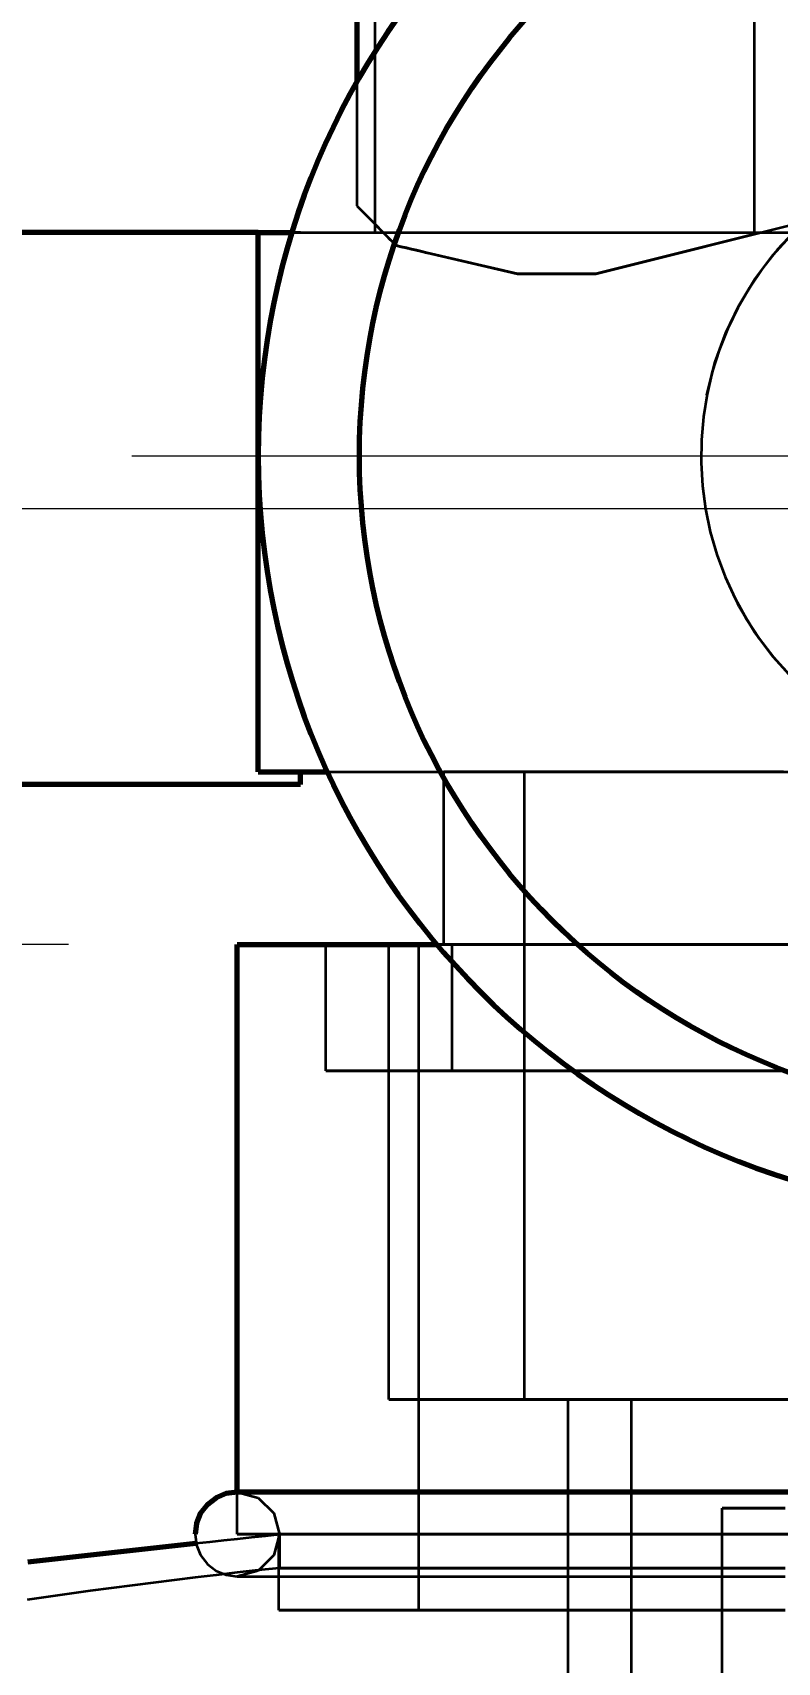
# Model space of a CAD drawing. Header units: millimetres. Extents: x 0 to 2208, y 0 to 420.
# Drawn here: x 100.34 to 103.88, y 229.74 to 237.48 of the extents above; entities that cross this region are included whole.
import ezdxf

# ---------------------------------------------------------------- set-up
doc = ezdxf.new("R2010")
doc.units = ezdxf.units.MM
doc.linetypes.add('IRAM-E-TRAZOS', pattern=[5, 4, -1])
doc.linetypes.add('IRAM-F-TRAZO-PUNTO', pattern=[20, 15, -2, 1, -2])
for name, color, linetype, lineweight in [('01-VISIBLE', 7, 'CONTINUOUS', 70), ('02-OCULTA', 4, 'IRAM-E-TRAZOS', 35), ('03-EJE', 1, 'IRAM-F-TRAZO-PUNTO', 18), ('04-COTA', 3, 'CONTINUOUS', 18), ('08-FINA', 5, 'CONTINUOUS', 18)]:
    doc.layers.add(name, color=color, linetype=linetype, lineweight=lineweight)
doc.styles.add('ISO3098', font='isocpeur.ttf')
doc.dimstyles.new('FLAMA-IRAM', dxfattribs={"dimtxt": 3.5, "dimasz": 3.5, "dimexe": 2, "dimexo": 1.5, "dimgap": 1, "dimtad": 1, "dimdec": 1, "dimtxsty": 'ISO3098', "dimblk": 'IRAM_FLECHA', "dimblk1": 'IRAM_FLECHA', "dimblk2": 'IRAM_FLECHA', "dimcen": 2.5, "dimclrd": 256, "dimclre": 256, "dimclrt": 256, "dimazin": 3, "dimtfac": 1, "dimtmove": 0, "dimatfit": 3, "dimlwd": 18, "dimlwe": 18})

# ---------------------------------------------------------------- blocks, each defined once
blk = doc.blocks.new('IRAM_FLECHA')
blk.add_solid([(0, 0), (-1, 0.125), (-1, -0.125)])

msp = doc.modelspace()

# ---------------------------------------------------------------- linework, layer by layer
at = {"layer": '01-VISIBLE'}
for p, q in [((101.881, 238.9583), (101.881, 237.2453)), ((101.413, 236.5303), (99.833, 236.5303)), ((101.413, 233.9703), (101.413, 236.5303)), ((101.613, 233.9103), (99.833, 233.9103)), ((101.313, 230.5503), (101.313, 233.1503))]:
    msp.add_line(p, q, dxfattribs=at)
for points in [[(101.413, 236.5303), (101.4396, 236.5303), (101.4662, 236.5303), (101.4928, 236.5303), (101.5194, 236.5303), (101.546, 236.5303), (101.5726, 236.5303)], [(101.413, 233.9703), (101.4676, 233.9703), (101.5221, 233.9703), (101.5767, 233.9703), (101.6313, 233.9703), (101.6858, 233.9703), (101.7404, 233.9703)], [(101.613, 233.9103), (101.613, 233.9203), (101.613, 233.9303), (101.613, 233.9403), (101.613, 233.9503), (101.613, 233.9603), (101.613, 233.9703)], [(101.313, 233.1503), (101.4183, 233.1503), (101.5235, 233.1503), (101.6288, 233.1503), (101.734, 233.1503), (101.8393, 233.1503), (101.9445, 233.1503), (102.0498, 233.1503), (102.155, 233.1503), (102.2603, 233.1503)], [(101.313, 230.5503), (101.2612, 230.5435), (101.213, 230.5235), (101.1716, 230.4917), (101.1398, 230.4503), (101.1198, 230.402), (101.113, 230.3503)], [(103.9486, 230.5503), (103.8472, 230.5503), (103.7459, 230.5503), (103.6445, 230.5503), (103.5431, 230.5503), (103.4418, 230.5503), (103.3404, 230.5503), (103.239, 230.5503), (103.1377, 230.5503), (103.0363, 230.5503), (102.9349, 230.5503), (102.8335, 230.5503), (102.7322, 230.5503), (102.6308, 230.5503), (102.5294, 230.5503), (102.4281, 230.5503), (102.3267, 230.5503), (102.2253, 230.5503), (102.124, 230.5503), (102.0226, 230.5503), (101.9212, 230.5503), (101.8198, 230.5503), (101.7185, 230.5503), (101.6171, 230.5503), (101.5157, 230.5503), (101.4144, 230.5503), (101.313, 230.5503)], [(100.3206, 230.2185), (100.4202, 230.2302), (100.5197, 230.2417), (100.6193, 230.253), (100.719, 230.2642), (100.8186, 230.2754), (100.9182, 230.2864), (101.0179, 230.2972), (101.1175, 230.308)]]:
    msp.add_lwpolyline(points, dxfattribs=at)
msp.add_circle((105.013, 235.4703), 3.12, dxfattribs=at)
msp.add_arc((105.013, 235.4703), 3.6, 90, -90, dxfattribs=at)
at = {"layer": '02-OCULTA'}
for p, q in [((101.881, 238.9583), (101.881, 236.6563)), ((101.967, 236.5303), (101.967, 237.9083)), ((101.967, 236.5303), (101.967, 237.9083)), ((101.967, 236.5693), (101.967, 237.9083)), ((101.967, 236.5693), (101.967, 237.9083)), ((103.767, 236.5303), (103.767, 237.9083)), ((103.767, 236.5303), (103.767, 237.9083)), ((101.881, 237.2453), (101.881, 236.6563)), ((103.015, 236.3343), (104.911, 236.8083)), ((101.881, 236.6563), (102.067, 236.4683)), ((101.881, 236.6563), (102.067, 236.4683)), ((102.0057, 236.5303), (101.967, 236.5693)), ((102.0057, 236.5303), (101.967, 236.5693)), ((103.015, 236.3343), (104.006, 236.582)), ((101.613, 236.5303), (101.413, 236.5303)), ((101.413, 233.9703), (101.413, 236.5303)), ((101.967, 236.5303), (103.767, 236.5303)), ((101.967, 236.5303), (103.767, 236.5303)), ((102.0057, 236.5303), (103.767, 236.5303)), ((102.0057, 236.5303), (103.767, 236.5303)), ((102.067, 236.4683), (102.643, 236.3343)), ((102.067, 236.4683), (102.643, 236.3343)), ((102.213, 236.5303), (103.9517, 236.5303)), ((102.213, 236.5303), (107.813, 236.5303)), ((102.213, 236.5303), (103.799, 236.5303)), ((102.213, 236.5303), (103.799, 236.5303)), ((103.799, 236.5303), (103.015, 236.3343)), ((103.799, 236.5303), (103.015, 236.3343)), ((102.643, 236.3343), (102.213, 236.4343)), ((102.643, 236.3343), (102.213, 236.4343)), ((102.643, 236.3343), (103.015, 236.3343)), ((102.643, 236.3343), (103.015, 236.3343)), ((103.015, 236.3343), (102.643, 236.3343)), ((103.015, 236.3343), (102.643, 236.3343)), ((101.613, 233.9703), (101.413, 233.9703)), ((101.613, 233.9703), (101.413, 233.9703)), ((102.213, 233.9703), (105.013, 233.9703)), ((102.213, 233.9703), (107.813, 233.9703)), ((102.293, 233.1503), (102.293, 233.9703)), ((102.6754, 233.1503), (102.6754, 233.9703)), ((101.733, 232.5503), (101.733, 233.1503)), ((102.033, 230.9903), (102.033, 233.1503)), ((102.1754, 229.9899), (102.1754, 233.1503)), ((102.333, 232.5503), (102.333, 233.1503)), ((102.6754, 230.9903), (102.6754, 233.1503)), ((102.883, 127.8951), (102.883, 230.9903)), ((103.183, 127.8951), (103.183, 230.9903)), ((101.313, 230.3503), (101.313, 230.5503)), ((103.613, 229.4938), (103.613, 230.4738)), ((101.511, 229.9899), (101.511, 230.3503)), ((101.513, 230.3503), (101.513, 230.1899))]:
    msp.add_line(p, q, dxfattribs=at)
for points in [[(101.413, 233.9703), (101.413, 234.0727), (101.413, 234.1751), (101.413, 234.2775), (101.413, 234.3799), (101.413, 234.4823), (101.413, 234.5847), (101.413, 234.6871), (101.413, 234.7895), (101.413, 234.8919), (101.413, 234.9943), (101.413, 235.0967), (101.413, 235.1991), (101.413, 235.3015), (101.413, 235.4039), (101.413, 235.5063), (101.413, 235.6087), (101.413, 235.7111), (101.413, 235.8135), (101.413, 235.9159), (101.413, 236.0183), (101.413, 236.1207), (101.413, 236.2231), (101.413, 236.3255), (101.413, 236.4279), (101.413, 236.5303)], [(101.413, 236.5303), (101.513, 236.5303), (101.613, 236.5303), (101.713, 236.5303), (101.813, 236.5303), (101.913, 236.5303), (102.013, 236.5303), (102.113, 236.5303), (102.213, 236.5303)], [(101.413, 236.5303), (101.413, 236.4279), (101.413, 236.3255), (101.413, 236.2231), (101.413, 236.1207), (101.413, 236.0183), (101.413, 235.9159), (101.413, 235.8135), (101.413, 235.7111), (101.413, 235.6087), (101.413, 235.5063), (101.413, 235.4039), (101.413, 235.3015), (101.413, 235.1991), (101.413, 235.0967), (101.413, 234.9943), (101.413, 234.8919), (101.413, 234.7895), (101.413, 234.6871), (101.413, 234.5847), (101.413, 234.4823), (101.413, 234.3799), (101.413, 234.2775), (101.413, 234.1751), (101.413, 234.0727), (101.413, 233.9703)], [(101.5726, 236.5303), (101.6793, 236.5303), (101.7861, 236.5303), (101.8928, 236.5303), (101.9995, 236.5303), (102.1063, 236.5303), (102.213, 236.5303)], [(102.067, 236.4683), (102.0568, 236.4786), (102.0466, 236.4889), (102.0363, 236.4993), (102.0261, 236.5096), (102.0159, 236.5199), (102.0057, 236.5303)], [(102.0057, 236.5303), (102.0159, 236.5199), (102.0261, 236.5096), (102.0363, 236.4993), (102.0466, 236.4889), (102.0568, 236.4786), (102.067, 236.4683)], [(102.0057, 236.5303), (102.0402, 236.5303), (102.0748, 236.5303), (102.1093, 236.5303), (102.1439, 236.5303), (102.1784, 236.5303), (102.213, 236.5303)], [(102.0057, 236.5303), (102.0402, 236.5303), (102.0748, 236.5303), (102.1093, 236.5303), (102.1439, 236.5303), (102.1784, 236.5303), (102.213, 236.5303)], [(102.213, 236.4343), (102.1887, 236.44), (102.1643, 236.4456), (102.14, 236.4513), (102.1157, 236.457), (102.0913, 236.4626), (102.067, 236.4683)], [(102.067, 236.4683), (102.0913, 236.4626), (102.1157, 236.457), (102.14, 236.4513), (102.1643, 236.4456), (102.1887, 236.44), (102.213, 236.4343)], [(101.413, 233.9703), (101.513, 233.9703), (101.613, 233.9703), (101.713, 233.9703), (101.813, 233.9703), (101.913, 233.9703), (102.013, 233.9703), (102.113, 233.9703), (102.213, 233.9703)], [(101.613, 233.9703), (101.613, 233.9603), (101.613, 233.9503), (101.613, 233.9403), (101.613, 233.9303), (101.613, 233.9203), (101.613, 233.9103)], [(101.7404, 233.9703), (101.8192, 233.9703), (101.8979, 233.9703), (101.9767, 233.9703), (102.0555, 233.9703), (102.1342, 233.9703), (102.213, 233.9703)], [(103.9049, 233.9703), (103.8041, 233.9703), (103.7034, 233.9703), (103.6026, 233.9703), (103.5019, 233.9703), (103.4011, 233.9703), (103.3004, 233.9703), (103.1997, 233.9703), (103.0989, 233.9703), (102.9982, 233.9703), (102.8974, 233.9703), (102.7967, 233.9703), (102.696, 233.9703), (102.5952, 233.9703), (102.4945, 233.9703), (102.3937, 233.9703), (102.293, 233.9703)], [(102.293, 233.9703), (102.3937, 233.9703), (102.4945, 233.9703), (102.5952, 233.9703), (102.696, 233.9703), (102.7967, 233.9703), (102.8974, 233.9703), (102.9982, 233.9703), (103.0989, 233.9703), (103.1997, 233.9703), (103.3004, 233.9703), (103.4011, 233.9703), (103.5019, 233.9703), (103.6026, 233.9703), (103.7034, 233.9703), (103.8041, 233.9703), (103.9049, 233.9703)], [(103.895, 233.9703), (103.7934, 233.9703), (103.6917, 233.9703), (103.5901, 233.9703), (103.4885, 233.9703), (103.3868, 233.9703), (103.2852, 233.9703), (103.1836, 233.9703), (103.0819, 233.9703), (102.9803, 233.9703), (102.8787, 233.9703), (102.777, 233.9703), (102.6754, 233.9703)], [(102.6754, 233.9703), (102.777, 233.9703), (102.8787, 233.9703), (102.9803, 233.9703), (103.0819, 233.9703), (103.1836, 233.9703), (103.2852, 233.9703), (103.3868, 233.9703), (103.4885, 233.9703), (103.5901, 233.9703), (103.6917, 233.9703), (103.7934, 233.9703), (103.895, 233.9703)], [(103.913, 233.1503), (103.813, 233.1503), (103.713, 233.1503), (103.613, 233.1503), (103.513, 233.1503), (103.413, 233.1503), (103.313, 233.1503), (103.213, 233.1503), (103.113, 233.1503), (103.013, 233.1503), (102.913, 233.1503), (102.813, 233.1503), (102.713, 233.1503), (102.613, 233.1503), (102.513, 233.1503), (102.413, 233.1503), (102.313, 233.1503), (102.213, 233.1503), (102.113, 233.1503), (102.013, 233.1503), (101.913, 233.1503), (101.813, 233.1503), (101.713, 233.1503), (101.613, 233.1503), (101.513, 233.1503), (101.413, 233.1503), (101.313, 233.1503)], [(103.9533, 233.1503), (103.8524, 233.1503), (103.7515, 233.1503), (103.6505, 233.1503), (103.5496, 233.1503), (103.4487, 233.1503), (103.3478, 233.1503), (103.2468, 233.1503), (103.1459, 233.1503), (103.045, 233.1503), (102.9441, 233.1503), (102.8432, 233.1503), (102.7422, 233.1503), (102.6413, 233.1503), (102.5404, 233.1503), (102.4395, 233.1503), (102.3385, 233.1503), (102.2376, 233.1503), (102.1367, 233.1503), (102.0358, 233.1503), (101.9348, 233.1503), (101.8339, 233.1503), (101.733, 233.1503)], [(101.733, 233.1503), (101.8339, 233.1503), (101.9348, 233.1503), (102.0358, 233.1503), (102.1367, 233.1503), (102.2376, 233.1503), (102.3385, 233.1503), (102.4395, 233.1503), (102.5404, 233.1503), (102.6413, 233.1503), (102.7422, 233.1503), (102.8432, 233.1503), (102.9441, 233.1503), (103.045, 233.1503), (103.1459, 233.1503), (103.2468, 233.1503), (103.3478, 233.1503), (103.4487, 233.1503), (103.5496, 233.1503), (103.6505, 233.1503), (103.7515, 233.1503), (103.8524, 233.1503), (103.9533, 233.1503)], [(103.9523, 233.1503), (103.8513, 233.1503), (103.7503, 233.1503), (103.6493, 233.1503), (103.5483, 233.1503), (103.4472, 233.1503), (103.3462, 233.1503), (103.2452, 233.1503), (103.1442, 233.1503), (103.0432, 233.1503), (102.9422, 233.1503), (102.8411, 233.1503), (102.7401, 233.1503), (102.6391, 233.1503), (102.5381, 233.1503), (102.4371, 233.1503), (102.3361, 233.1503), (102.235, 233.1503), (102.134, 233.1503), (102.033, 233.1503)], [(102.033, 233.1503), (102.134, 233.1503), (102.235, 233.1503), (102.3361, 233.1503), (102.4371, 233.1503), (102.5381, 233.1503), (102.6391, 233.1503), (102.7401, 233.1503), (102.8411, 233.1503), (102.9422, 233.1503), (103.0432, 233.1503), (103.1442, 233.1503), (103.2452, 233.1503), (103.3462, 233.1503), (103.4472, 233.1503), (103.5483, 233.1503), (103.6493, 233.1503), (103.7503, 233.1503), (103.8513, 233.1503), (103.9523, 233.1503)], [(103.8982, 233.1503), (103.7969, 233.1503), (103.6955, 233.1503), (103.5942, 233.1503), (103.4929, 233.1503), (103.3915, 233.1503), (103.2902, 233.1503), (103.1888, 233.1503), (103.0875, 233.1503), (102.9861, 233.1503), (102.8848, 233.1503), (102.7835, 233.1503), (102.6821, 233.1503), (102.5808, 233.1503), (102.4794, 233.1503), (102.3781, 233.1503), (102.2767, 233.1503), (102.1754, 233.1503)], [(102.1754, 233.1503), (102.2767, 233.1503), (102.3781, 233.1503), (102.4794, 233.1503), (102.5808, 233.1503), (102.6821, 233.1503), (102.7835, 233.1503), (102.8848, 233.1503), (102.9861, 233.1503), (103.0875, 233.1503), (103.1888, 233.1503), (103.2902, 233.1503), (103.3915, 233.1503), (103.4929, 233.1503), (103.5942, 233.1503), (103.6955, 233.1503), (103.7969, 233.1503), (103.8982, 233.1503)], [(102.2603, 233.1503), (102.3604, 233.1503), (102.4605, 233.1503), (102.5606, 233.1503), (102.6607, 233.1503), (102.7608, 233.1503), (102.8609, 233.1503), (102.961, 233.1503), (103.0611, 233.1503), (103.1612, 233.1503), (103.2613, 233.1503), (103.3614, 233.1503), (103.4615, 233.1503), (103.5616, 233.1503), (103.6617, 233.1503), (103.7618, 233.1503), (103.8619, 233.1503), (103.962, 233.1503)], [(103.9049, 233.1503), (103.8041, 233.1503), (103.7034, 233.1503), (103.6026, 233.1503), (103.5019, 233.1503), (103.4011, 233.1503), (103.3004, 233.1503), (103.1997, 233.1503), (103.0989, 233.1503), (102.9982, 233.1503), (102.8974, 233.1503), (102.7967, 233.1503), (102.696, 233.1503), (102.5952, 233.1503), (102.4945, 233.1503), (102.3937, 233.1503), (102.293, 233.1503)], [(102.293, 233.1503), (102.3937, 233.1503), (102.4945, 233.1503), (102.5952, 233.1503), (102.696, 233.1503), (102.7967, 233.1503), (102.8974, 233.1503), (102.9982, 233.1503), (103.0989, 233.1503), (103.1997, 233.1503), (103.3004, 233.1503), (103.4011, 233.1503), (103.5019, 233.1503), (103.6026, 233.1503), (103.7034, 233.1503), (103.8041, 233.1503), (103.9049, 233.1503)], [(103.9511, 233.1503), (103.85, 233.1503), (103.7488, 233.1503), (103.6477, 233.1503), (103.5466, 233.1503), (103.4455, 233.1503), (103.3443, 233.1503), (103.2432, 233.1503), (103.1421, 233.1503), (103.0409, 233.1503), (102.9398, 233.1503), (102.8387, 233.1503), (102.7375, 233.1503), (102.6364, 233.1503), (102.5353, 233.1503), (102.4341, 233.1503), (102.333, 233.1503)], [(102.333, 233.1503), (102.4341, 233.1503), (102.5353, 233.1503), (102.6364, 233.1503), (102.7375, 233.1503), (102.8387, 233.1503), (102.9398, 233.1503), (103.0409, 233.1503), (103.1421, 233.1503), (103.2432, 233.1503), (103.3443, 233.1503), (103.4455, 233.1503), (103.5466, 233.1503), (103.6477, 233.1503), (103.7488, 233.1503), (103.85, 233.1503), (103.9511, 233.1503)], [(103.895, 233.1503), (103.7934, 233.1503), (103.6917, 233.1503), (103.5901, 233.1503), (103.4885, 233.1503), (103.3868, 233.1503), (103.2852, 233.1503), (103.1836, 233.1503), (103.0819, 233.1503), (102.9803, 233.1503), (102.8787, 233.1503), (102.777, 233.1503), (102.6754, 233.1503)], [(102.6754, 233.1503), (102.777, 233.1503), (102.8787, 233.1503), (102.9803, 233.1503), (103.0819, 233.1503), (103.1836, 233.1503), (103.2852, 233.1503), (103.3868, 233.1503), (103.4885, 233.1503), (103.5901, 233.1503), (103.6917, 233.1503), (103.7934, 233.1503), (103.895, 233.1503)], [(103.895, 233.1503), (103.7934, 233.1503), (103.6917, 233.1503), (103.5901, 233.1503), (103.4885, 233.1503), (103.3868, 233.1503), (103.2852, 233.1503), (103.1836, 233.1503), (103.0819, 233.1503), (102.9803, 233.1503), (102.8787, 233.1503), (102.777, 233.1503), (102.6754, 233.1503)], [(102.6754, 233.1503), (102.777, 233.1503), (102.8787, 233.1503), (102.9803, 233.1503), (103.0819, 233.1503), (103.1836, 233.1503), (103.2852, 233.1503), (103.3868, 233.1503), (103.4885, 233.1503), (103.5901, 233.1503), (103.6917, 233.1503), (103.7934, 233.1503), (103.895, 233.1503)], [(103.9533, 232.5503), (103.8524, 232.5503), (103.7515, 232.5503), (103.6505, 232.5503), (103.5496, 232.5503), (103.4487, 232.5503), (103.3478, 232.5503), (103.2468, 232.5503), (103.1459, 232.5503), (103.045, 232.5503), (102.9441, 232.5503), (102.8432, 232.5503), (102.7422, 232.5503), (102.6413, 232.5503), (102.5404, 232.5503), (102.4395, 232.5503), (102.3385, 232.5503), (102.2376, 232.5503), (102.1367, 232.5503), (102.0358, 232.5503), (101.9348, 232.5503), (101.8339, 232.5503), (101.733, 232.5503)], [(101.733, 232.5503), (101.8339, 232.5503), (101.9348, 232.5503), (102.0358, 232.5503), (102.1367, 232.5503), (102.2376, 232.5503), (102.3385, 232.5503), (102.4395, 232.5503), (102.5404, 232.5503), (102.6413, 232.5503), (102.7422, 232.5503), (102.8432, 232.5503), (102.9441, 232.5503), (103.045, 232.5503), (103.1459, 232.5503), (103.2468, 232.5503), (103.3478, 232.5503), (103.4487, 232.5503), (103.5496, 232.5503), (103.6505, 232.5503), (103.7515, 232.5503), (103.8524, 232.5503), (103.9533, 232.5503)], [(103.9511, 232.5503), (103.85, 232.5503), (103.7488, 232.5503), (103.6477, 232.5503), (103.5466, 232.5503), (103.4455, 232.5503), (103.3443, 232.5503), (103.2432, 232.5503), (103.1421, 232.5503), (103.0409, 232.5503), (102.9398, 232.5503), (102.8387, 232.5503), (102.7375, 232.5503), (102.6364, 232.5503), (102.5353, 232.5503), (102.4341, 232.5503), (102.333, 232.5503)], [(102.333, 232.5503), (102.4341, 232.5503), (102.5353, 232.5503), (102.6364, 232.5503), (102.7375, 232.5503), (102.8387, 232.5503), (102.9398, 232.5503), (103.0409, 232.5503), (103.1421, 232.5503), (103.2432, 232.5503), (103.3443, 232.5503), (103.4455, 232.5503), (103.5466, 232.5503), (103.6477, 232.5503), (103.7488, 232.5503), (103.85, 232.5503), (103.9511, 232.5503)], [(103.9523, 230.9903), (103.8513, 230.9903), (103.7503, 230.9903), (103.6493, 230.9903), (103.5483, 230.9903), (103.4472, 230.9903), (103.3462, 230.9903), (103.2452, 230.9903), (103.1442, 230.9903), (103.0432, 230.9903), (102.9422, 230.9903), (102.8411, 230.9903), (102.7401, 230.9903), (102.6391, 230.9903), (102.5381, 230.9903), (102.4371, 230.9903), (102.3361, 230.9903), (102.235, 230.9903), (102.134, 230.9903), (102.033, 230.9903)], [(102.033, 230.9903), (102.134, 230.9903), (102.235, 230.9903), (102.3361, 230.9903), (102.4371, 230.9903), (102.5381, 230.9903), (102.6391, 230.9903), (102.7401, 230.9903), (102.8411, 230.9903), (102.9422, 230.9903), (103.0432, 230.9903), (103.1442, 230.9903), (103.2452, 230.9903), (103.3462, 230.9903), (103.4472, 230.9903), (103.5483, 230.9903), (103.6493, 230.9903), (103.7503, 230.9903), (103.8513, 230.9903), (103.9523, 230.9903)], [(103.895, 230.9903), (103.7934, 230.9903), (103.6917, 230.9903), (103.5901, 230.9903), (103.4885, 230.9903), (103.3868, 230.9903), (103.2852, 230.9903), (103.1836, 230.9903), (103.0819, 230.9903), (102.9803, 230.9903), (102.8787, 230.9903), (102.777, 230.9903), (102.6754, 230.9903)], [(102.6754, 230.9903), (102.777, 230.9903), (102.8787, 230.9903), (102.9803, 230.9903), (103.0819, 230.9903), (103.1836, 230.9903), (103.2852, 230.9903), (103.3868, 230.9903), (103.4885, 230.9903), (103.5901, 230.9903), (103.6917, 230.9903), (103.7934, 230.9903), (103.895, 230.9903)], [(103.8973, 230.9903), (103.7959, 230.9903), (103.6944, 230.9903), (103.593, 230.9903), (103.4916, 230.9903), (103.3901, 230.9903), (103.2887, 230.9903), (103.1873, 230.9903), (103.0859, 230.9903), (102.9844, 230.9903), (102.883, 230.9903)], [(102.883, 230.9903), (102.9844, 230.9903), (103.0859, 230.9903), (103.1873, 230.9903), (103.2887, 230.9903), (103.3901, 230.9903), (103.4916, 230.9903), (103.593, 230.9903), (103.6944, 230.9903), (103.7959, 230.9903), (103.8973, 230.9903)], [(103.8947, 230.9903), (103.793, 230.9903), (103.6913, 230.9903), (103.5897, 230.9903), (103.488, 230.9903), (103.3863, 230.9903), (103.2847, 230.9903), (103.183, 230.9903)], [(103.183, 230.9903), (103.2847, 230.9903), (103.3863, 230.9903), (103.488, 230.9903), (103.5897, 230.9903), (103.6913, 230.9903), (103.793, 230.9903), (103.8947, 230.9903)], [(103.9486, 230.5503), (103.8472, 230.5503), (103.7459, 230.5503), (103.6445, 230.5503), (103.5431, 230.5503), (103.4418, 230.5503), (103.3404, 230.5503), (103.239, 230.5503), (103.1377, 230.5503), (103.0363, 230.5503), (102.9349, 230.5503), (102.8335, 230.5503), (102.7322, 230.5503), (102.6308, 230.5503), (102.5294, 230.5503), (102.4281, 230.5503), (102.3267, 230.5503), (102.2253, 230.5503), (102.124, 230.5503), (102.0226, 230.5503), (101.9212, 230.5503), (101.8198, 230.5503), (101.7185, 230.5503), (101.6171, 230.5503), (101.5157, 230.5503), (101.4144, 230.5503), (101.313, 230.5503)], [(101.313, 230.5503), (101.413, 230.5235), (101.4862, 230.4503), (101.513, 230.3503), (101.4862, 230.2503), (101.413, 230.1771), (101.313, 230.1503)], [(103.913, 230.4738), (103.813, 230.4738), (103.713, 230.4738), (103.613, 230.4738)], [(103.613, 230.4738), (103.713, 230.4738), (103.813, 230.4738), (103.913, 230.4738)], [(101.113, 230.3503), (101.1198, 230.2985), (101.1398, 230.2503), (101.1716, 230.2089), (101.213, 230.1771), (101.2612, 230.1571), (101.313, 230.1503)], [(101.1175, 230.308), (101.1834, 230.315), (101.2494, 230.3219), (101.3153, 230.3288), (101.3812, 230.3358), (101.4471, 230.3428), (101.513, 230.3503)], [(103.913, 230.3503), (103.813, 230.3503), (103.713, 230.3503), (103.613, 230.3503), (103.513, 230.3503), (103.413, 230.3503), (103.313, 230.3503), (103.213, 230.3503), (103.113, 230.3503), (103.013, 230.3503), (102.913, 230.3503), (102.813, 230.3503), (102.713, 230.3503), (102.613, 230.3503), (102.513, 230.3503), (102.413, 230.3503), (102.313, 230.3503), (102.213, 230.3503), (102.113, 230.3503), (102.013, 230.3503), (101.913, 230.3503), (101.813, 230.3503), (101.713, 230.3503), (101.613, 230.3503), (101.513, 230.3503), (101.413, 230.3503), (101.313, 230.3503)], [(101.313, 230.3503), (101.413, 230.3503), (101.513, 230.3503), (101.613, 230.3503), (101.713, 230.3503), (101.813, 230.3503), (101.913, 230.3503), (102.013, 230.3503), (102.113, 230.3503), (102.213, 230.3503), (102.313, 230.3503), (102.413, 230.3503), (102.513, 230.3503), (102.613, 230.3503), (102.713, 230.3503), (102.813, 230.3503), (102.913, 230.3503), (103.013, 230.3503), (103.113, 230.3503), (103.213, 230.3503), (103.313, 230.3503), (103.413, 230.3503), (103.513, 230.3503), (103.613, 230.3503), (103.713, 230.3503), (103.813, 230.3503), (103.913, 230.3503)], [(103.9124, 230.3503), (103.8123, 230.3503), (103.7123, 230.3503), (103.6122, 230.3503), (103.5121, 230.3503), (103.4121, 230.3503), (103.312, 230.3503), (103.212, 230.3503), (103.1119, 230.3503), (103.0119, 230.3503), (102.9118, 230.3503), (102.8117, 230.3503), (102.7117, 230.3503), (102.6116, 230.3503), (102.5116, 230.3503), (102.4115, 230.3503), (102.3115, 230.3503), (102.2114, 230.3503), (102.1113, 230.3503), (102.0113, 230.3503), (101.9112, 230.3503), (101.8112, 230.3503), (101.7111, 230.3503), (101.6111, 230.3503), (101.511, 230.3503)], [(101.511, 230.3503), (101.6111, 230.3503), (101.7111, 230.3503), (101.8112, 230.3503), (101.9112, 230.3503), (102.0113, 230.3503), (102.1113, 230.3503), (102.2114, 230.3503), (102.3115, 230.3503), (102.4115, 230.3503), (102.5116, 230.3503), (102.6116, 230.3503), (102.7117, 230.3503), (102.8117, 230.3503), (102.9118, 230.3503), (103.0119, 230.3503), (103.1119, 230.3503), (103.212, 230.3503), (103.312, 230.3503), (103.4121, 230.3503), (103.5121, 230.3503), (103.6122, 230.3503), (103.7123, 230.3503), (103.8123, 230.3503), (103.9124, 230.3503)], [(103.9478, 230.3503), (103.8463, 230.3503), (103.7449, 230.3503), (103.6434, 230.3503), (103.542, 230.3503), (103.4405, 230.3503), (103.3391, 230.3503), (103.2376, 230.3503), (103.1362, 230.3503), (103.0347, 230.3503), (102.9333, 230.3503), (102.8318, 230.3503), (102.7304, 230.3503), (102.6289, 230.3503), (102.5275, 230.3503), (102.426, 230.3503), (102.3246, 230.3503), (102.2231, 230.3503), (102.1217, 230.3503), (102.0202, 230.3503), (101.9188, 230.3503), (101.8173, 230.3503), (101.7159, 230.3503), (101.6144, 230.3503), (101.513, 230.3503)], [(101.513, 230.3503), (101.6144, 230.3503), (101.7159, 230.3503), (101.8173, 230.3503), (101.9188, 230.3503), (102.0202, 230.3503), (102.1217, 230.3503), (102.2231, 230.3503), (102.3246, 230.3503), (102.426, 230.3503), (102.5275, 230.3503), (102.6289, 230.3503), (102.7304, 230.3503), (102.8318, 230.3503), (102.9333, 230.3503), (103.0347, 230.3503), (103.1362, 230.3503), (103.2376, 230.3503), (103.3391, 230.3503), (103.4405, 230.3503), (103.542, 230.3503), (103.6434, 230.3503), (103.7449, 230.3503), (103.8463, 230.3503), (103.9478, 230.3503)], [(101.513, 230.1899), (101.4131, 230.179), (101.3132, 230.1679), (101.2134, 230.1564), (101.1136, 230.1446), (101.0138, 230.1325), (100.9141, 230.1201), (100.8144, 230.1074), (100.7148, 230.0944), (100.6152, 230.0811), (100.5157, 230.0674), (100.4161, 230.0534), (100.3167, 230.0391)], [(103.913, 230.1899), (103.813, 230.1899), (103.713, 230.1899), (103.613, 230.1899), (103.513, 230.1899), (103.413, 230.1899), (103.313, 230.1899), (103.213, 230.1899), (103.113, 230.1899), (103.013, 230.1899), (102.913, 230.1899), (102.813, 230.1899), (102.713, 230.1899), (102.613, 230.1899), (102.513, 230.1899), (102.413, 230.1899), (102.313, 230.1899), (102.213, 230.1899), (102.113, 230.1899), (102.013, 230.1899), (101.913, 230.1899), (101.813, 230.1899), (101.713, 230.1899), (101.613, 230.1899), (101.513, 230.1899)], [(101.513, 230.1899), (101.613, 230.1899), (101.713, 230.1899), (101.813, 230.1899), (101.913, 230.1899), (102.013, 230.1899), (102.113, 230.1899), (102.213, 230.1899), (102.313, 230.1899), (102.413, 230.1899), (102.513, 230.1899), (102.613, 230.1899), (102.713, 230.1899), (102.813, 230.1899), (102.913, 230.1899), (103.013, 230.1899), (103.113, 230.1899), (103.213, 230.1899), (103.313, 230.1899), (103.413, 230.1899), (103.513, 230.1899), (103.613, 230.1899), (103.713, 230.1899), (103.813, 230.1899), (103.913, 230.1899)], [(101.313, 230.1503), (101.413, 230.1503), (101.513, 230.1503), (101.613, 230.1503), (101.713, 230.1503), (101.813, 230.1503), (101.913, 230.1503), (102.013, 230.1503), (102.113, 230.1503), (102.213, 230.1503), (102.313, 230.1503), (102.413, 230.1503), (102.513, 230.1503), (102.613, 230.1503), (102.713, 230.1503), (102.813, 230.1503), (102.913, 230.1503), (103.013, 230.1503), (103.113, 230.1503), (103.213, 230.1503), (103.313, 230.1503), (103.413, 230.1503), (103.513, 230.1503), (103.613, 230.1503), (103.713, 230.1503), (103.813, 230.1503), (103.913, 230.1503)], [(101.313, 230.1503), (101.413, 230.1503), (101.513, 230.1503), (101.613, 230.1503), (101.713, 230.1503), (101.813, 230.1503), (101.913, 230.1503), (102.013, 230.1503), (102.113, 230.1503), (102.213, 230.1503), (102.313, 230.1503), (102.413, 230.1503), (102.513, 230.1503), (102.613, 230.1503), (102.713, 230.1503), (102.813, 230.1503), (102.913, 230.1503), (103.013, 230.1503), (103.113, 230.1503), (103.213, 230.1503), (103.313, 230.1503), (103.413, 230.1503), (103.513, 230.1503), (103.613, 230.1503), (103.713, 230.1503), (103.813, 230.1503), (103.913, 230.1503)], [(103.9124, 229.9899), (103.8123, 229.9899), (103.7123, 229.9899), (103.6122, 229.9899), (103.5121, 229.9899), (103.4121, 229.9899), (103.312, 229.9899), (103.212, 229.9899), (103.1119, 229.9899), (103.0119, 229.9899), (102.9118, 229.9899), (102.8117, 229.9899), (102.7117, 229.9899), (102.6116, 229.9899), (102.5116, 229.9899), (102.4115, 229.9899), (102.3115, 229.9899), (102.2114, 229.9899), (102.1113, 229.9899), (102.0113, 229.9899), (101.9112, 229.9899), (101.8112, 229.9899), (101.7111, 229.9899), (101.6111, 229.9899), (101.511, 229.9899)], [(101.511, 229.9899), (101.6111, 229.9899), (101.7111, 229.9899), (101.8112, 229.9899), (101.9112, 229.9899), (102.0113, 229.9899), (102.1113, 229.9899), (102.2114, 229.9899), (102.3115, 229.9899), (102.4115, 229.9899), (102.5116, 229.9899), (102.6116, 229.9899), (102.7117, 229.9899), (102.8117, 229.9899), (102.9118, 229.9899), (103.0119, 229.9899), (103.1119, 229.9899), (103.212, 229.9899), (103.312, 229.9899), (103.4121, 229.9899), (103.5121, 229.9899), (103.6122, 229.9899), (103.7123, 229.9899), (103.8123, 229.9899), (103.9124, 229.9899)], [(103.8982, 229.9899), (103.7969, 229.9899), (103.6955, 229.9899), (103.5942, 229.9899), (103.4929, 229.9899), (103.3915, 229.9899), (103.2902, 229.9899), (103.1888, 229.9899), (103.0875, 229.9899), (102.9861, 229.9899), (102.8848, 229.9899), (102.7835, 229.9899), (102.6821, 229.9899), (102.5808, 229.9899), (102.4794, 229.9899), (102.3781, 229.9899), (102.2767, 229.9899), (102.1754, 229.9899)], [(102.1754, 229.9899), (102.2767, 229.9899), (102.3781, 229.9899), (102.4794, 229.9899), (102.5808, 229.9899), (102.6821, 229.9899), (102.7835, 229.9899), (102.8848, 229.9899), (102.9861, 229.9899), (103.0875, 229.9899), (103.1888, 229.9899), (103.2902, 229.9899), (103.3915, 229.9899), (103.4929, 229.9899), (103.5942, 229.9899), (103.6955, 229.9899), (103.7969, 229.9899), (103.8982, 229.9899)]]:
    msp.add_lwpolyline(points, dxfattribs=at)
for radius in [3.6, 1.5]:
    msp.add_circle((105.013, 235.4703), radius, dxfattribs=at)
msp.add_arc((105.013, 235.4703), 1.5, 135.03565, -90, dxfattribs=at)
at = {"layer": '03-EJE'}
for p, q in [((100.813, 235.4703), (109.213, 235.4703)), ((97.033, 235.2203), (109.213, 235.2203))]:
    msp.add_line(p, q, dxfattribs=at)
at = {"layer": '08-FINA'}
msp.add_circle((109.013, 237.4713), 13.05, dxfattribs=at)

# ---------------------------------------------------------------- dimensions: what is measured, and where the dimension line sits
at = {"layer": '04-COTA'}
msp.add_linear_dim(base=(67.813, 123.3351), p1=(86.013, 123.3351), p2=(102.013, 233.1503), angle=90, dimstyle='FLAMA-IRAM', override={"dimlfac": 5}, dxfattribs=at).render()

doc.saveas('drawing.dxf')
